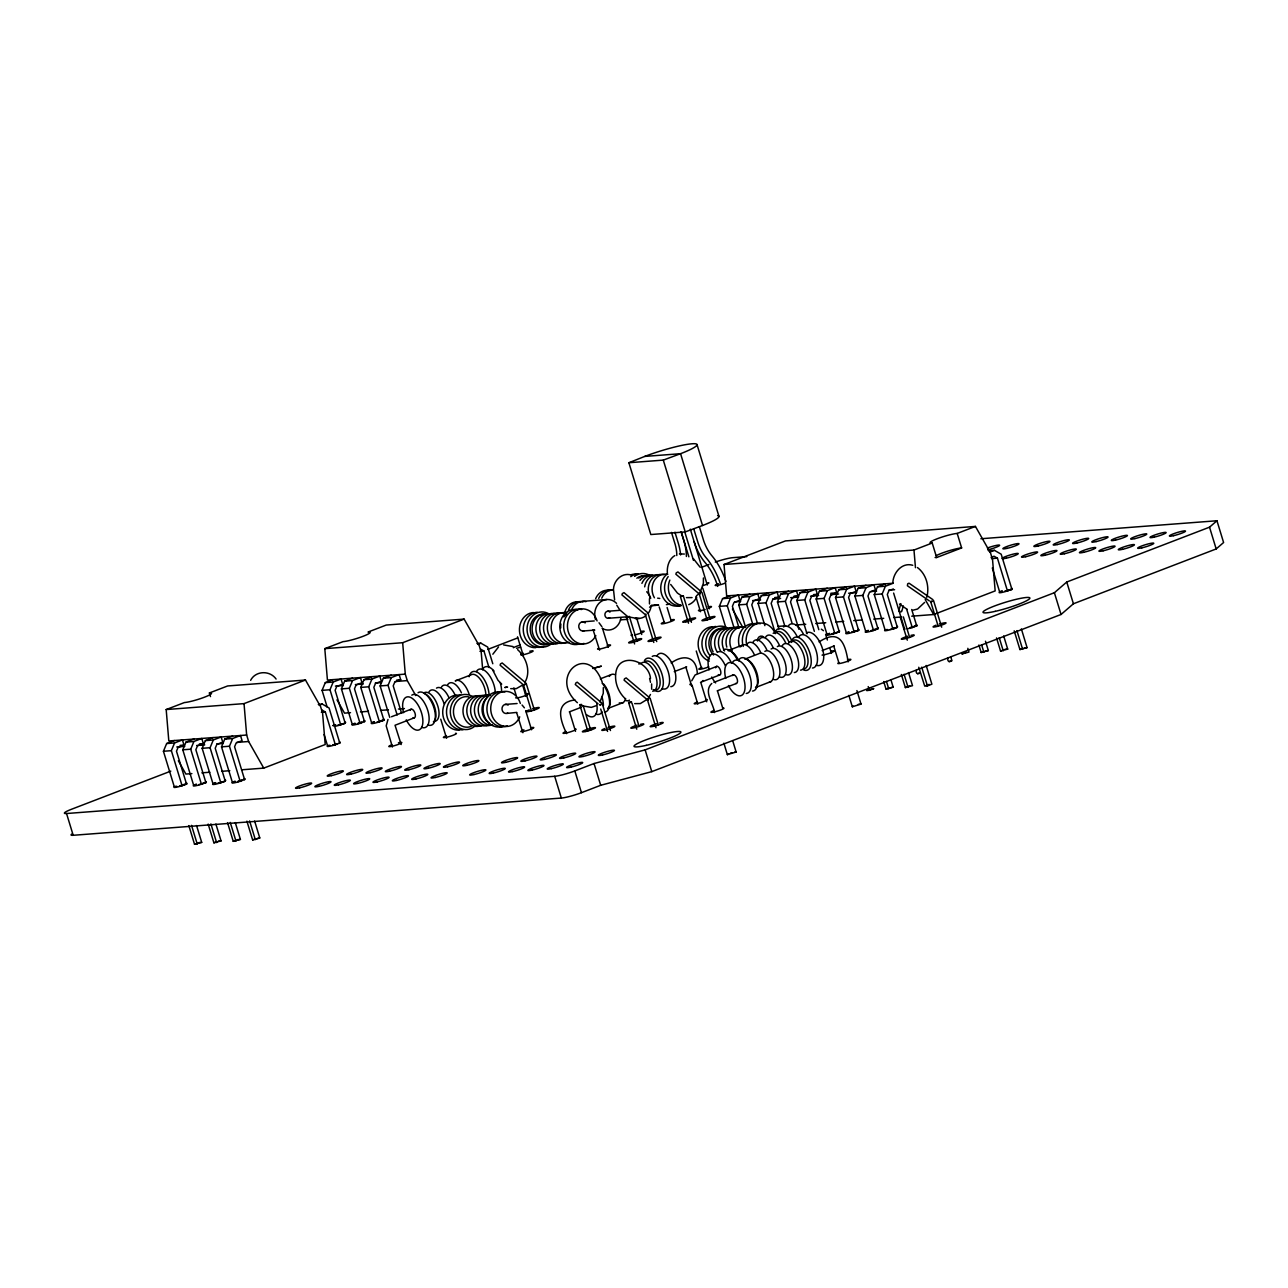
<?xml version="1.0" encoding="UTF-8"?>
<svg xmlns="http://www.w3.org/2000/svg" width="1288" height="1288" viewBox="0 0 1288 1288"><rect width="100%" height="100%" fill="white"/><g stroke="black" fill="none" stroke-linecap="round" stroke-linejoin="round"><path stroke-width="1.5" d="M507.585 687.084L504.816 687.518L506.876 687.164M683.316 596.054L680.563 596.489L683.3 595.716L691.447 622.329M892.826 582.981C893.067 572.951 901.922 561.987 912.757 565.287M926.797 597.31C929.63 586.764 926.41 574.255 917.459 567.557M613.523 588.745C613.974 580.63 621.38 573.096 629.8 574.673M615.696 674.01C617.58 651.309 648.878 659.794 650.504 678.486M703.345 583.657L700.028 592.416M691.72 680.821L695.101 674.976L716.836 666.331M898.654 611.092L900.875 603.621M901.713 611.462L903.355 605.94M523.588 684.653L524.812 684.733M176.794 786.26L174.186 786.469L163.431 751.274L166.651 743.546L174.492 740.536M182.123 785.857L171.352 750.663L174.572 742.951L182.429 739.94L184.007 745.092L178.098 747.362L176.488 751.226L186.567 784.151L179.515 786.066L182.477 784.923M196.162 784.795L193.554 784.988L182.783 749.793L186.019 742.081L193.86 739.054M201.475 784.392L190.721 749.197L193.941 741.469L201.781 738.459L203.359 743.627L197.467 745.881L195.857 749.745L205.919 782.669L198.867 784.585M215.515 783.313L212.906 783.506L202.152 748.312L205.372 740.6L213.212 737.589M220.844 782.911L210.073 747.716L213.309 739.988L221.15 736.978L222.727 742.146L216.835 744.416L215.225 748.264L225.287 781.204L218.236 783.104L225.287 781.204M234.883 781.832L232.275 782.041L221.52 746.847L224.74 739.119L232.581 736.108M240.196 781.43L229.441 746.235L232.661 738.523L240.502 735.512L242.08 740.664L236.187 742.935L234.577 746.799L244.639 779.723L237.588 781.639L242.047 779.916M327.152 707.032L322.064 690.352L325.284 682.64L333.125 679.629M340.74 724.951L329.986 689.756L333.206 682.028L341.046 679.018L342.64 684.186L336.732 686.456L335.122 690.304L345.2 723.244L338.148 725.144L345.2 723.244M354.796 723.872L352.188 724.081L341.417 688.887L344.637 681.159L352.493 678.148M360.109 723.47L349.354 688.275L352.574 680.563L360.415 677.536L361.992 682.704L356.1 684.975L354.49 688.839L364.552 721.763L357.501 723.663L361.944 721.956M374.148 722.407L371.54 722.6L360.785 687.406L364.005 679.678L371.846 676.667M379.477 721.988L368.706 686.794L371.926 679.082L379.783 676.071L381.361 681.239L375.468 683.493L373.842 687.357L383.921 720.282L376.869 722.198M389.765 717.416L380.137 685.924L383.373 678.213L391.214 675.202M397.139 714.969L388.074 685.329L391.294 677.601L399.135 674.59L400.713 679.758L394.82 682.012L393.21 685.876L401.598 713.327M726.126 628.592L719.332 606.358L722.568 598.646L730.409 595.636M720.765 651.277A15.295 13.234 85.6 0 1 720.556 634.308A15.295 13.234 85.6 0 1 734.08 627.932L727.269 605.763L730.489 598.034L738.33 595.024L739.908 600.192L734.015 602.462L732.405 606.31L739.119 628.27M732.196 650.408A15.295 13.234 85.6 0 1 731.986 633.438A15.295 13.234 85.6 0 1 745.511 627.063L738.732 604.893L741.952 597.165L749.793 594.154M752.884 624.664L746.654 604.281L749.874 596.569L757.714 593.543L759.292 598.711L753.399 600.981L751.789 604.845L757.392 623.134M764.879 625.646L758.085 603.412L761.305 595.684L769.145 592.673M775.07 632.44L766.022 602.8L769.242 595.088L777.083 592.077L778.66 597.246L772.768 599.5L771.158 603.364L778.982 628.979M784.811 626.016L777.453 601.931L780.673 594.219L788.514 591.208M792.168 623.553L785.374 601.335L788.594 593.607L796.435 590.596L798.029 595.764L792.12 598.018L790.51 601.882L798.898 629.333M806.996 633.793L796.805 600.466L800.025 592.738L807.882 589.727M814.37 631.345L804.742 599.854L807.962 592.126L815.803 589.115L817.381 594.283L811.488 596.553L809.878 600.417L818.83 629.687M829.536 633.97L826.928 634.179L816.173 598.984L819.393 591.256L827.234 588.246M834.865 633.567L824.095 598.373L827.315 590.661L835.171 587.65L836.749 592.802L830.841 595.072L829.231 598.936L839.309 631.861L832.257 633.777L839.309 631.861M848.905 632.505L846.297 632.698L835.526 597.503L838.762 589.791L846.602 586.781M854.218 632.102L843.463 596.908L846.683 589.179L854.524 586.169L856.101 591.337L850.209 593.591L848.599 597.455L858.661 630.396L851.61 632.295L858.661 630.396M868.257 631.023L865.649 631.217L854.894 596.022L858.114 588.31L865.955 585.299M873.586 630.621L862.815 595.426L866.051 587.698L873.892 584.688L875.47 589.856L869.577 592.126L867.967 595.974L878.03 628.914L870.978 630.814L875.421 629.108M887.625 629.542L885.017 629.751L874.262 594.557L877.482 586.829L885.323 583.818M893.357 588.954L888.929 590.645L887.319 594.509L897.382 627.433L892.938 629.14L882.183 593.945L885.403 586.233L893.244 583.223L726.657 595.925L724.033 564.498L785.487 540.912L975.435 526.422L990.553 553.035L992.533 559.507L995.157 590.918L933.703 614.521L911.711 616.195M930.644 601.512C930.435 602.526 934.959 600.337 930.644 601.512L938.195 626.242M629.365 617.016L626.628 617.21L629.365 616.421L636.948 641.183M492.837 654.224L498.536 646.946M525.021 682.141C531.155 671.483 526.261 657.395 517.599 649.619M599.983 702.041L603.283 693.282L603.331 687.583M648.266 698.402L650.456 694.474M387.994 719.461L386.191 725.852L392.405 746.976M917.555 673.753C924.221 670.839 914.754 677.23 916.412 670.018M949.095 661.694C955.455 658.715 946.551 665.155 947.888 657.943M732.663 740.632L736.14 751.999L727.366 754.639L728.654 753.834M250.629 680.338C255.555 670.581 269.981 670.195 276.083 679.05M924.623 602.414L917.587 609.015L912.806 610.254M525.101 684.475L525.81 683.638L524.828 684.041M711.781 683.461C703.103 691.398 713.616 703.763 714.502 712.586M522.864 684.926L516.311 688.629L510.708 688.661M696.518 595.781L699.658 592.963M647.896 698.949L640.297 703.586L634.678 703.618M73.191 835.284L66.541 813.517L554.693 776.294A15.295 1.916 -17 0 0 574.802 770.916L594.042 763.526L645.127 749.874L1054.389 592.721L1066.754 582.015L1209.529 527.178L1216.951 520.755L1223.6 542.522L1216.178 548.946L1073.419 603.766L1061.054 614.473L651.776 771.641L600.691 785.294L581.452 792.684A15.295 1.916 -17 0 1 561.343 798.061L73.191 835.284A15.295 1.916 -17 0 1 71.709 834.077M631.426 702.507L628.802 702.475L631.506 701.767M674.864 555.531C668.746 559.25 666.717 566.978 667.409 573.74M600.804 704.955L599.564 704.955L600.852 704.198M648.492 699.915L647.381 699.642L648.428 699.143M853.123 706.066L852.318 706.758L861.028 704.117L856.906 690.577M645.916 614.006L646.045 614.795M628.882 462.73L644.741 456.419A35.935 4.508 -17 0 1 692.01 443.78A35.935 4.508 -17 0 1 680.563 453.698L663.288 460.106L628.882 462.73L650.826 534.536L685.248 531.928L702.524 525.504A35.935 4.508 -17 0 0 717.593 515.635M700.189 593.156L699.191 593.607L699.98 594.09M508.116 705.132A4.589 3.977 85.6 0 0 502.046 708.014A4.589 3.977 85.6 0 0 506.812 713.423L507.794 713.053M263.75 768.115L248.632 741.502L246.652 735.029L168.809 740.97L166.184 709.559L184.409 702.556A15.295 1.916 -17 0 0 204.518 697.178A15.295 1.916 -17 0 0 209.397 692.96L227.638 685.957L305.481 680.032L320.599 706.645L322.58 713.117L325.204 744.528L263.75 768.115L241.79 769.789M415.766 695.568L407.266 680.595L405.285 674.123L327.426 680.064L324.801 648.653L343.043 641.649A15.295 1.916 -17 0 0 363.152 636.272A15.295 1.916 -17 0 0 368.03 632.054L386.255 625.05L464.115 619.109L479.233 645.723L481.213 652.195L482.694 669.873M166.184 709.559L244.028 703.618L305.481 680.032M324.801 648.653L402.661 642.712L464.115 619.109M319.15 705.309L322.29 704.101L329.068 707.981L339.823 743.176L332.771 745.076L335.733 743.949M477.784 644.386L480.923 643.179L487.701 647.075L492.789 663.739M170.789 771.142L71.404 809.299A15.295 1.916 -17 0 0 66.541 813.517M487.669 649.458L517.663 637.93M701.429 567.38L708.931 564.498M391.52 716.74L411.13 709.205M410.309 710.155A4.589 2.222 69 0 1 414.35 711.652A4.589 2.222 69 0 1 414.382 717.786L395.03 725.257L401.196 744.544M724.033 564.498L913.981 550.024L932.222 543.021A15.295 1.916 -17 0 1 937.084 538.803A15.295 1.916 -17 0 1 957.193 533.425L975.435 526.422M600.321 678.84L610.721 674.832M638.832 664.044L641.955 662.853A15.295 7.406 69 0 1 655.19 674.236A15.295 7.406 69 0 1 652.646 691.221M935.104 557.511A15.295 1.916 -17 0 0 936.65 557.527L961.637 547.931L957.193 533.425M188.821 825.576L194.536 844.3L197.499 843.157M194.536 844.3L201.701 842.384L196.549 825.528M671.209 662.966C683.912 653.853 696.422 656.558 697.323 673.366M574.915 699.964C554.709 702.395 559.861 719.509 566.607 733.629M208.173 824.095L213.905 842.819L216.867 841.676M213.905 842.819L221.053 840.903L215.901 824.062M741.936 645.304L728.058 650.633A15.295 7.406 69 0 1 738.797 660.841M569.28 711.894L581.452 707.225M674.252 671.611L686.681 666.894M227.541 822.63L233.257 841.338L236.219 840.211M233.257 841.338L240.421 839.422L235.269 822.581M989.715 552.133L994.433 550.33L1001.195 554.21L1011.949 589.405L1004.898 591.321L1011.949 589.405M246.894 821.148L252.625 839.873L259.774 837.957L254.638 821.1M252.625 839.873L259.774 837.957M991.116 557.382L994.062 556.239L997.443 558.187L1007.506 591.111M623.247 702.556L607.63 708.561A15.295 7.406 69 0 0 603.621 684.025M700.495 682.366L719.606 675.025M713.906 682.35L733.516 674.815M819.104 641.923C839.084 628.721 845.105 642.068 848.132 661.903M717.175 690.851L736.285 683.509M822.147 650.585L834.286 645.868M891.811 628.769L894.79 627.626M912.661 626.725L909.698 627.868L916.75 625.952L911.711 609.498M771.142 681.513L755.525 687.518A15.295 7.406 69 0 0 756.249 671.177A15.295 7.406 69 0 0 744.834 659.15L758.616 653.789A15.295 7.406 69 0 1 771.85 665.188A15.295 7.406 69 0 1 769.306 682.157M966.258 652.275L961.814 653.982L968.979 652.066L967.835 648.315M869.352 690.32L873.795 688.613L866.647 690.529L869.352 690.32L868.209 686.585M883.713 681.561L885.999 689.048L893.164 687.132L890.877 679.645M978.896 645.014L981.182 652.501L984.145 651.358M885.999 689.048L893.164 687.132M981.182 652.501L988.347 650.585L985.481 641.231M901.359 674.477L905.367 687.583L909.811 685.876M996.542 637.93L1000.535 651.02L1003.513 649.893M905.367 687.583L912.516 685.667L908.523 672.561M1000.535 651.02L1007.699 649.12L1003.69 636.014M926.201 685.538L929.163 684.395M1014.203 630.83L1019.935 649.555L1022.897 648.411M918.763 667.264L924.72 686.101L927.44 685.892L931.884 684.186L926.169 665.461M1019.935 649.555L1027.083 647.639L1021.368 628.914M595.877 705.792L591.337 707.386L581.983 705.776M730.618 753.078L731.761 752.723M581.645 704.439L580.18 704.633L581.645 705.051M692.059 597.6L686.44 597.632M858.259 704.327L860.996 703.973M900.875 611.285L900.892 612.042M734.852 751.967L736.14 751.999M414.382 717.786L413.786 717.835A4.589 2.222 69 0 1 413.11 717.593M644.741 456.419L680.563 453.698L702.524 525.504M746.799 556.609L732.792 557.672A15.295 1.916 -17 0 0 715.259 562.099M980.876 538.754L1216.951 520.755M988.476 550.781L994.433 550.33M991.502 558.638L997.443 558.187M582.514 601.367L606.906 599.5M722.568 598.646L730.489 598.034M741.952 597.165L749.874 596.569M761.305 595.684L769.242 595.088M780.673 594.219L788.594 593.607M800.025 592.738L807.962 592.126M819.393 591.256L827.315 590.661M838.762 589.791L846.683 589.179M858.114 588.31L866.051 587.698M877.482 586.829L885.403 586.233M774.7 597.535L778.66 597.246M794.052 596.07L798.029 595.764M813.42 594.589L817.381 594.283M830.792 593.269L836.749 592.802M607.711 611.253L619.576 610.351M734.643 601.931L740.632 601.48M752.627 600.562L760.628 599.95M772.623 599.033L780.625 598.421M790.623 597.664L798.624 597.052M810.619 596.135L818.621 595.523M830.615 594.605L838.601 594.01M848.599 593.237L856.601 592.625M870.608 591.562L876.597 591.111M888.591 590.194L894.596 589.727M719.332 606.358L727.269 605.763M738.732 604.893L746.654 604.281M758.085 603.412L766.022 602.8M777.453 601.931L785.374 601.335M796.805 600.466L804.742 599.854M816.173 598.984L824.095 598.373M835.526 597.503L843.463 596.908M854.894 596.022L862.815 595.426M874.262 594.557L882.183 593.945M608.194 618.272L625.807 616.92M582.289 621.863L594.235 620.945M620.381 619.866L627.884 619.303M635.403 618.723L639.154 618.433M1002.193 591.514L999.585 591.723L992.307 567.944M583.11 630.991L594.782 630.106L593.076 629.735L599.596 650.166M476.963 643.485L480.923 643.179M777.743 626.419L785.744 625.807M795.743 625.034L805.741 624.278M815.739 623.521L825.737 622.748M835.735 621.991L843.721 621.38M853.719 620.623L861.72 620.011M873.715 619.093L883.713 618.337M893.711 617.564L901.713 616.952M479.973 651.342L483.95 651.036L488.973 667.506M914.142 626.161L916.75 625.952M890.33 629.349L892.938 629.14M325.284 682.64L333.206 682.028M344.637 681.159L352.574 680.563M364.005 679.678L371.926 679.082M383.373 678.213L391.294 677.601M396.752 680.064L400.713 679.758M335.395 686.069L343.381 685.458M355.359 684.556L363.345 683.944M375.323 683.026L381.312 682.576M395.287 681.513L407.266 680.595M322.064 690.352L329.986 689.756M341.417 688.887L349.354 688.275M360.785 687.406L368.706 686.794M380.137 685.924L388.074 685.329M985.626 650.794L988.347 650.585M1004.994 649.313L1007.699 649.12M1024.379 647.848L1027.083 647.639M318.329 704.407L322.29 704.101M321.34 712.248L325.317 711.958L335.379 744.883M350.513 712.683L344.524 713.149L336.973 699.835M360.495 711.926L368.481 711.314M380.459 710.396L388.445 709.801M398.427 709.028L404.416 708.577M505.121 704.423L517.084 703.522M381.312 720.491L383.921 720.282M332.819 725.547L335.427 725.353M506.812 713.423L516.697 712.409M166.651 743.546L174.572 742.951M186.019 742.081L193.941 741.469M205.372 740.6L213.309 739.988M224.74 739.119L232.661 738.523M180.03 745.398L184.007 745.092M199.399 743.917L203.359 743.627M176.762 746.992L184.748 746.38M196.726 745.462L204.712 744.85M216.69 743.949L222.679 743.482M236.654 742.419L248.632 741.502M163.431 751.274L171.352 750.663M182.783 749.793L190.721 749.197M202.152 748.312L210.073 747.716M221.52 746.847L229.441 746.235M330.066 745.285L327.458 745.494L324.093 734.514M191.88 773.605L185.891 774.056L178.34 760.757M201.862 772.848L209.847 772.236M221.826 771.319L229.811 770.707M183.959 784.36L186.567 784.151M203.311 782.879L205.919 782.669M198.98 842.594L201.701 842.384M218.348 841.112L221.053 840.903M237.7 839.631L240.421 839.422M679.42 553.921L684.363 554.049M637.447 618.481L628.109 616.855M503.672 644.95L513.01 646.56M657.637 598.163L659.794 598.453M907.251 609.433L899.459 604.056M821.325 629.172L823.467 630.701M480.553 649.104L483.95 651.036M321.92 710.01L325.317 711.958M681.594 595.861L677.456 593.092L670.694 584.462M627.659 616.566L619.802 609.916L616.759 605.183M932.818 599.58L909.054 583.206L907.702 583.738L907.412 585.766L929.373 600.916M701.558 591.9L677.923 571.936L676.248 572.886L675.878 574.207L699.223 593.929L707.16 619.898M647.623 612.621L623.988 592.641L622.313 593.591L621.943 594.911L645.288 614.634L653.789 642.471M649.796 697.887L626.161 677.923L624.471 678.856L624.116 680.177L647.462 699.899L655.962 727.736M525.81 682.93L502.175 662.966L500.501 663.9L500.13 665.22L523.475 684.942L531.413 710.912M601.818 703.023L577.233 682.189L575.978 682.833L575.269 684.491L598.051 703.812M599.033 622.764L601.882 626.676M522.059 705.003L524.393 707.82M693.346 558.606L700.109 567.219M625.694 699.078C618.836 692.944 614.923 683.654 615.632 674.461M577.394 702.717C547.964 676.86 587.553 641.263 602.204 682.125M501.708 684.121L497.989 680.241L492.789 670.211M516.649 712.618L522.896 732.711M925.203 599.548L933.703 614.521M732.421 609.047L742.806 627.337M659.182 606.922L664.56 623.215M702.797 588.23L709.221 608.87M1209.529 527.178L1216.178 548.946M1066.754 582.015L1073.419 603.766M1054.389 592.721L1061.054 614.473M1016.924 630.621L1022.64 649.345M999.246 637.721L1003.255 650.826M981.601 644.805L983.887 652.292M932.222 543.021L936.65 557.527M933.51 600.466L941.689 627.208M950.818 657.041L951.961 660.776M906.639 609.144L912.307 627.659M921.709 667.168L927.44 685.892M903.371 616.92L909.65 637.431M893.614 593.076L904.369 628.27M900.457 617.821L907.299 640.184M904.063 674.268L908.072 687.373M886.434 681.352L888.72 688.839M833.771 646.093L838.987 663.143M848.84 695.375L852.318 706.758M825.608 634.276L827.363 640.023M829.697 647.671L831.452 653.402M697.033 444.618L718.978 516.424M699.368 526.728L703.763 541.008A25.052 12.123 69 0 0 711.346 555.112L712.489 556.48A43.438 21.027 69 0 1 725.949 581.435M693.749 528.885L698.144 543.166A25.052 12.123 69 0 0 705.711 557.269L706.871 558.638A43.438 21.027 69 0 1 720.33 583.593M690.32 529.159L707.289 585.058M663.288 460.106L685.248 531.928M684.685 531.654L693.475 560.393M702.024 592.641L710.091 619.013M681.255 531.912L688.871 556.819M681.111 531.831L683.88 540.896A31.942 15.456 69 0 1 686.391 556.496M695.858 596.521L700.495 611.72M674.944 532.186L678.261 543.069A31.942 15.456 69 0 1 680.611 554.967M671.499 532.411L675.298 544.904A25.052 12.123 69 0 1 676.796 555.563M717.593 691.318L722.81 708.384M680.354 596.505L688.516 623.231M696.245 651.004L701.493 668.166M723.856 743.176L727.366 754.639M700.914 682.833L706.71 701.799M691.978 684.975L697.822 704.101M685.876 667.136L691.672 686.085M667.12 607.517L671.241 620.993M648.089 613.346L656.719 641.585M636.98 619.093L641.698 634.485M626.419 617.21L634.582 643.936M650.263 698.611L658.329 724.983M631.973 703.103L639.106 726.448M645.127 749.874L651.776 771.641M628.592 702.475L636.755 729.201M602.478 628.238L608.306 647.333M602.317 703.828L610.48 730.538M600.723 709.06L607.566 731.423M583.319 705.985L590.709 730.135M579.729 704.665L587.779 731.037M594.042 763.526L600.691 785.294M569.699 712.361L575.495 731.326M574.802 770.916L581.452 792.684M517.534 636.803L523.363 655.882M526.277 683.654L534.343 710.026M554.693 776.294L561.343 798.061M522.542 684.846L526.035 696.309M525.697 710.702L531.542 729.765M513.88 687.905L516.198 695.488M440.738 719.187L446.566 738.266M249.614 820.939L255.33 839.663M209.397 692.96L210.508 696.599M230.246 822.42L235.978 841.128M210.894 823.885L216.609 842.61M191.526 825.366L197.257 844.091M614.601 599.902L613.458 589.179M913.981 550.024L915.462 567.686M402.661 642.712L405.285 674.123M244.028 703.618L246.652 735.029M703.393 577.958L703.409 583.223M651.631 683.944L651.648 689.193M649.458 598.662L649.474 603.927M608.113 727.414A6.875 0.869 -17 0 1 614.521 726.69A6.875 0.869 -17 0 1 604.169 730.216A6.875 0.869 -17 0 1 604.845 728.541M640.474 724.323A6.875 0.869 -17 0 1 641.666 725.434A6.875 0.869 -17 0 1 631.184 728.235A6.875 0.869 -17 0 1 637.158 725.208M659.826 722.842A6.875 0.869 -17 0 1 661.034 723.953A6.875 0.869 -17 0 1 650.553 726.754A6.875 0.869 -17 0 1 656.526 723.727M532.54 708.77A6.875 0.869 -17 0 1 538.931 708.046A6.875 0.869 -17 0 1 528.595 711.572A6.875 0.869 -17 0 1 529.271 709.881M939.371 624.052A6.875 0.869 -17 0 1 945.778 623.312A6.875 0.869 -17 0 1 935.426 626.837A6.875 0.869 -17 0 1 936.102 625.163M910.954 635.354A6.875 0.869 -17 0 1 912.162 636.449A6.875 0.869 -17 0 1 901.68 639.267A6.875 0.869 -17 0 1 907.638 636.24M670.935 619.963A6.875 0.869 -17 0 1 672.932 620.719A6.875 0.869 -17 0 1 662.837 623.778A6.875 0.869 -17 0 1 664.35 621.959M640.796 631.539A6.875 0.869 -17 0 1 643.42 631.973A6.875 0.869 -17 0 1 634.485 635.016M632.022 635.435A6.875 0.869 -17 0 1 631.861 634.582M186.068 783.152A6.875 0.869 -17 0 1 180.61 786.163A6.875 0.869 -17 0 1 174.669 786.614M205.436 781.671A6.875 0.869 -17 0 1 203.246 783.571A6.875 0.869 -17 0 1 194.198 785.986A6.875 0.869 -17 0 1 196.388 784.086M224.788 780.19A6.875 0.869 -17 0 1 222.599 782.09A6.875 0.869 -17 0 1 213.55 784.505A6.875 0.869 -17 0 1 215.74 782.605M244.157 778.709A6.875 0.869 -17 0 1 244.318 779.562M241.967 780.609A6.875 0.869 -17 0 1 232.919 783.04A6.875 0.869 -17 0 1 235.108 781.14M339.34 742.162A6.875 0.869 -17 0 1 339.501 743.015M337.15 744.062A6.875 0.869 -17 0 1 329.181 746.348A6.875 0.869 -17 0 1 327.941 745.639M344.701 722.23A6.875 0.869 -17 0 1 343.848 723.582A6.875 0.869 -17 0 1 335.927 726.126M333.302 725.691A6.875 0.869 -17 0 1 335.653 724.645M364.069 720.749A6.875 0.869 -17 0 1 364.23 721.602M361.88 722.649A6.875 0.869 -17 0 1 352.832 725.064A6.875 0.869 -17 0 1 355.021 723.18M383.422 719.284A6.875 0.869 -17 0 1 381.232 721.167A6.875 0.869 -17 0 1 372.184 723.598A6.875 0.869 -17 0 1 374.373 721.699M1011.289 588.407A6.875 0.869 -17 0 1 1009.1 590.307A6.875 0.869 -17 0 1 1000.052 592.738A6.875 0.869 -17 0 1 1002.241 590.838M838.665 630.862A6.875 0.869 -17 0 1 836.476 632.762A6.875 0.869 -17 0 1 827.427 635.177A6.875 0.869 -17 0 1 829.617 633.294M858.017 629.397A6.875 0.869 -17 0 1 855.828 631.281A6.875 0.869 -17 0 1 846.78 633.712A6.875 0.869 -17 0 1 848.969 631.812M877.386 627.916A6.875 0.869 -17 0 1 875.196 629.816A6.875 0.869 -17 0 1 866.148 632.231A6.875 0.869 -17 0 1 868.337 630.331M896.754 626.435A6.875 0.869 -17 0 1 891.28 629.446A6.875 0.869 -17 0 1 885.339 629.896M916.106 624.97A6.875 0.869 -17 0 1 915.253 626.306A6.875 0.869 -17 0 1 907.332 628.866M904.868 629.285A6.875 0.869 -17 0 1 904.707 628.431M520.594 647.172A8.404 1.047 -17 0 1 516.552 648.25M513.332 647.719A8.404 1.047 -17 0 1 520.207 645.079M987.413 548.028A8.404 1.047 -17 0 1 999.649 545.259A8.404 1.047 -17 0 1 987.751 549.831M725.144 583.158A6.875 0.869 -17 0 1 716.096 585.573A6.875 0.869 -17 0 1 718.285 583.673M707.965 582.74A6.875 0.869 -17 0 1 702.507 585.75M706.388 699.529A6.875 0.869 -17 0 1 704.198 701.429A6.875 0.869 -17 0 1 695.15 703.86A6.875 0.869 -17 0 1 697.339 701.96M830.824 651.229A6.875 0.869 -17 0 1 832.434 652.147A6.875 0.869 -17 0 1 822.05 655.125M723.067 708.03A6.875 0.869 -17 0 1 720.878 709.93A6.875 0.869 -17 0 1 711.829 712.345A6.875 0.869 -17 0 1 714.019 710.445M847.504 659.714A6.875 0.869 -17 0 1 850.128 660.148A6.875 0.869 -17 0 1 841.193 663.191A6.875 0.869 -17 0 1 838.569 662.756M708.754 666.91A6.875 0.869 -17 0 1 699.706 669.325A6.875 0.869 -17 0 1 701.896 667.442M575.173 729.072A6.875 0.869 -17 0 1 572.983 730.972A6.875 0.869 -17 0 1 563.935 733.387A6.875 0.869 -17 0 1 566.124 731.487M703.039 680.499A6.875 0.869 -17 0 1 702.234 681.191M690.835 684.653A6.875 0.869 -17 0 1 690.674 683.799M527.983 694.474A6.875 0.869 -17 0 1 520.658 697.13A6.875 0.869 -17 0 1 515.619 697.774M525.359 694.039A6.875 0.869 -17 0 1 527.822 693.62M398.443 742.774A6.875 0.869 -17 0 1 400.439 743.53A6.875 0.869 -17 0 1 390.361 746.589A6.875 0.869 -17 0 1 391.874 744.77M455.501 733.307A6.875 0.869 -17 0 1 453.312 735.207A6.875 0.869 -17 0 1 444.263 737.621A6.875 0.869 -17 0 1 446.453 735.738M530.479 727.833A6.875 0.869 -17 0 1 532.475 728.573A6.875 0.869 -17 0 1 522.397 731.648A6.875 0.869 -17 0 1 523.894 729.829M607.212 645.336A6.875 0.869 -17 0 1 609.852 645.755A6.875 0.869 -17 0 1 600.916 648.798A6.875 0.869 -17 0 1 598.276 648.379M529.771 651.229A6.875 0.869 -17 0 1 531.381 652.163A6.875 0.869 -17 0 1 520.996 655.125M520.835 654.272A6.875 0.869 -17 0 1 523.186 653.241M708.126 606.873A6.875 0.869 -17 0 1 708.4 608.355M705.132 609.466A6.875 0.869 -17 0 1 699.191 609.916M658.731 605.215A15.295 13.234 85.6 0 1 655.286 604.909M644.66 586.861A15.295 13.234 85.6 0 1 660.084 574.995M650.585 598.051A15.295 13.234 85.6 0 1 650.376 581.081A15.295 13.234 85.6 0 1 663.9 574.706M658.313 604.748A15.295 13.234 85.6 0 1 651.47 605.199M641.907 583.384A15.295 13.234 85.6 0 1 652.823 574.995M639.975 580.373A15.295 13.234 85.6 0 1 652.469 575.575M654.497 605.038A15.295 13.234 85.6 0 1 651.116 605.795M638.735 578.054A15.295 13.234 85.6 0 1 648.653 575.865M636.836 578.199A15.295 13.234 85.6 0 1 646.753 576.01M634.565 576.38A17.581 15.231 85.6 0 1 649.748 575.366M651.857 605.746A17.581 15.231 85.6 0 1 649.538 607.195M630.75 576.67A17.581 15.231 85.6 0 1 638.188 573.804M630.476 574.963A17.581 15.231 85.6 0 1 638.349 574.432M680.837 605.183A17.581 15.231 85.6 0 1 669.841 580.083M696.744 597.213A17.581 15.231 85.6 0 1 688.71 604.668M680.998 605.811A17.581 15.231 85.6 0 1 666.218 595.909A17.581 15.231 85.6 0 1 668.198 576.573M681.078 605.247A17.581 15.231 85.6 0 1 662.402 596.199A17.581 15.231 85.6 0 1 667.345 573.868M654.401 597.761A15.295 13.234 85.6 0 1 654.191 580.791A15.295 13.234 85.6 0 1 667.715 574.416M669.744 603.879A15.295 13.234 85.6 0 1 666.363 604.619M557.833 643.662A15.295 13.234 85.6 0 1 543.552 627.288A15.295 13.234 85.6 0 1 559.185 613.442M565.029 642.615A15.295 13.234 85.6 0 1 547.384 628.995A15.295 13.234 85.6 0 1 563.001 613.152M557.398 643.195A15.295 13.234 85.6 0 1 539.753 629.574A15.295 13.234 85.6 0 1 555.37 613.732M553.599 643.485A15.295 13.234 85.6 0 1 536.194 631.845A15.295 13.234 85.6 0 1 548.108 613.732M549.783 643.791A15.295 13.234 85.6 0 1 532.137 630.154A15.295 13.234 85.6 0 1 547.754 614.312M547.883 643.936A15.295 13.234 85.6 0 1 530.237 630.299A15.295 13.234 85.6 0 1 545.854 614.457M550.942 644.193A17.581 15.231 85.6 0 1 527.098 630.524A17.581 15.231 85.6 0 1 548.849 613.812M543.584 646.479A17.581 15.231 85.6 0 1 523.588 633.084A17.581 15.231 85.6 0 1 537.273 612.251M535.889 647.639A17.581 15.231 85.6 0 1 519.483 631.104A17.581 15.231 85.6 0 1 533.474 612.541M595.845 635.66A17.581 15.231 85.6 0 1 572.146 638.848A17.581 15.231 85.6 0 1 574.416 611.462A17.581 15.231 85.6 0 1 597.069 620.913M583.995 643.404A17.581 15.231 85.6 0 1 563.693 627.723A17.581 15.231 85.6 0 1 581.645 609.514M580.18 643.694A17.581 15.231 85.6 0 1 559.878 628.013A17.581 15.231 85.6 0 1 577.845 609.804M560.715 627.981A15.295 13.234 85.6 0 1 560.892 624.004M563.854 616.936A15.295 13.234 85.6 0 1 566.414 614.328M568.845 642.326A15.295 13.234 85.6 0 1 551.2 628.705A15.295 13.234 85.6 0 1 566.817 612.863M584.124 630.75A4.589 3.977 85.6 0 1 578.779 625.614A4.589 3.977 85.6 0 1 585.203 622.925M488.297 725.112A15.295 13.234 85.6 0 1 470.651 711.491A15.295 13.234 85.6 0 1 486.268 695.649M481.1 726.158A15.295 13.234 85.6 0 1 466.82 709.785A15.295 13.234 85.6 0 1 482.453 695.939M492.113 724.822A15.295 13.234 85.6 0 1 474.451 711.201A15.295 13.234 85.6 0 1 490.068 695.359M492.531 725.289A15.295 13.234 85.6 0 1 478.267 710.912A15.295 13.234 85.6 0 1 490.438 694.779M489.601 723.389A15.295 13.234 85.6 0 1 487.782 696.969M503.447 726.191A17.581 15.231 85.6 0 1 483.145 710.509A17.581 15.231 85.6 0 1 501.113 692.3M507.263 725.901A17.581 15.231 85.6 0 1 486.961 710.219A17.581 15.231 85.6 0 1 504.912 692.01M519.724 716.82A17.581 15.231 85.6 0 1 496.073 722.037A17.581 15.231 85.6 0 1 497.329 694.232A17.581 15.231 85.6 0 1 520.336 703.409M474.209 726.69A17.581 15.231 85.6 0 1 450.365 713.021A17.581 15.231 85.6 0 1 472.116 696.309M462.956 729.845A17.581 15.231 85.6 0 1 446.566 713.311A17.581 15.231 85.6 0 1 460.541 694.747M480.666 725.691A15.295 13.234 85.6 0 1 463.02 712.071A15.295 13.234 85.6 0 1 478.637 696.228M471.15 726.432A15.295 13.234 85.6 0 1 453.489 712.795A15.295 13.234 85.6 0 1 469.106 696.953M459.156 730.135A17.581 15.231 85.6 0 1 442.75 713.6A17.581 15.231 85.6 0 1 456.741 695.053M441.317 687.309A15.295 7.406 69 0 1 455.195 695.262M447.564 684.91A15.295 7.406 69 0 1 461.442 692.88M436.471 688.13A15.295 7.406 69 0 1 448.949 697.661M428.84 692.107A15.295 7.406 69 0 1 444.102 703.795M423.977 692.912A15.295 7.406 69 0 1 437.212 704.311A15.295 7.406 69 0 1 434.668 721.28M424.799 693.813A15.295 7.406 69 0 1 434.732 707.402A15.295 7.406 69 0 1 433.38 721.844M418.053 692.751A17.581 8.517 69 0 1 434.008 708.03A17.581 8.517 69 0 1 427.906 724.983M411.806 695.15A17.581 8.517 69 0 1 427.761 710.429A17.581 8.517 69 0 1 421.659 727.382M403.579 712.715A17.581 8.517 69 0 1 412.128 698.289A17.581 8.517 69 0 1 422.384 725.514A17.581 8.517 69 0 1 406.251 719.831M469.154 676.747A17.581 8.517 69 0 1 480.247 674.429A17.581 8.517 69 0 1 489.102 695.842M482.646 669.164A17.581 8.517 69 0 1 494.029 671.016M500.211 682.608A17.581 8.517 69 0 1 501.579 691.044M476.399 671.563A17.581 8.517 69 0 1 487.798 673.415A17.581 8.517 69 0 1 495.333 693.443M485.898 695.552A15.295 7.406 69 0 0 480.424 679.501A15.295 7.406 69 0 0 470.828 674.928L455.211 680.933A15.295 7.406 69 0 1 469.09 694.216M629.478 700.157A15.295 7.406 69 0 1 625.533 700.463M649.587 678.518A15.295 7.406 69 0 1 650.472 682.302M645.079 661.646A15.295 7.406 69 0 1 658.957 674.928A15.295 7.406 69 0 1 653.644 689.676M644.403 660.68A17.581 8.517 69 0 1 661.968 674.123A17.581 8.517 69 0 1 653.241 689.563M652.259 656.445A17.581 8.517 69 0 1 668.214 671.724A17.581 8.517 69 0 1 662.113 688.678M656.896 655.882A17.581 8.517 69 0 1 672.851 665.027A17.581 8.517 69 0 1 670.79 686.681M596.795 703.876A17.581 8.517 69 0 1 587.038 714.985M602.092 683.139A17.581 8.517 69 0 1 609.546 701.187A17.581 8.517 69 0 1 604.603 712.103M602.043 711.926A17.581 8.517 69 0 1 595.909 714.099M602.011 697.146A17.581 8.517 69 0 1 603.396 705.566M625.517 698.547A15.295 7.406 69 0 1 619.287 702.862M609.337 676.425A15.295 7.406 69 0 1 614.666 674.542M724.564 650.987A15.295 13.234 85.6 0 1 724.371 634.018A15.295 13.234 85.6 0 1 737.895 627.642M726.802 647.107A15.295 13.234 85.6 0 1 741.695 627.353M716.949 651.567A15.295 13.234 85.6 0 1 726.818 627.932M713.133 651.873A15.295 13.234 85.6 0 1 712.924 634.887A15.295 13.234 85.6 0 1 726.464 628.512M713.552 655.029A15.295 13.234 85.6 0 1 710.187 636.755A15.295 13.234 85.6 0 1 724.548 628.657M710.139 655.769A17.581 15.231 85.6 0 1 708.593 633.213A17.581 15.231 85.6 0 1 727.559 628.013M709.463 658.957A17.581 15.231 85.6 0 1 702.33 639.685A17.581 15.231 85.6 0 1 715.983 626.451M709.318 661.114A17.581 15.231 85.6 0 1 698.209 642.245A17.581 15.231 85.6 0 1 712.167 626.757M746.654 644.676A17.581 15.231 85.6 0 1 756.298 623.939A17.581 15.231 85.6 0 1 775.263 633.68M739.425 646.721A17.581 15.231 85.6 0 1 756.539 624.004M743.224 646.431A17.581 15.231 85.6 0 1 760.355 623.714M757.457 641.005A4.589 3.977 85.6 0 1 763.913 637.125M771.11 649.007A15.295 7.406 69 0 1 784.988 662.274A15.295 7.406 69 0 1 779.675 677.021M764.863 651.39A15.295 7.406 69 0 1 778.741 664.672A15.295 7.406 69 0 1 773.428 679.42M777.356 646.608A15.295 7.406 69 0 1 791.235 659.875A15.295 7.406 69 0 1 785.922 674.622M782.202 645.787A15.295 7.406 69 0 1 796.081 653.757A15.295 7.406 69 0 1 794.294 672.577M788.449 643.388A15.295 7.406 69 0 1 802.327 651.358A15.295 7.406 69 0 1 800.54 670.179M791.573 642.197A15.295 7.406 69 0 1 805.435 650.15A15.295 7.406 69 0 1 803.664 668.971M791.299 642.422A17.581 8.517 69 0 1 808.252 648.782A17.581 8.517 69 0 1 803.76 670.034M798.544 637.238A17.581 8.517 69 0 1 814.499 646.383A17.581 8.517 69 0 1 812.454 668.037M806.401 633.004A17.581 8.517 69 0 1 822.356 648.283A17.581 8.517 69 0 1 816.254 665.236M725.724 678.39A17.581 8.517 69 0 1 734.273 663.964A17.581 8.517 69 0 1 744.544 691.189A17.581 8.517 69 0 1 728.412 685.506M738.588 660.261A17.581 8.517 69 0 1 754.543 669.406A17.581 8.517 69 0 1 752.498 691.06M732.341 662.66A17.581 8.517 69 0 1 748.296 671.805A17.581 8.517 69 0 1 746.251 693.459M732.566 675.556A4.589 2.222 69 0 1 736.945 678.325A4.589 2.222 69 0 1 735.657 683.445M753.045 642.1A15.295 7.406 69 0 1 766.907 650.054M746.799 644.499A15.295 7.406 69 0 1 760.661 652.452M759.292 639.701A15.295 7.406 69 0 1 773.154 647.655M765.523 637.302A15.295 7.406 69 0 1 779.401 645.256M773.17 633.31A15.295 7.406 69 0 1 785.648 642.857M776.294 632.118A15.295 7.406 69 0 1 788.771 641.666M775.618 631.136A17.581 8.517 69 0 1 791.573 640.297M783.474 626.918A17.581 8.517 69 0 1 797.159 636.53M788.111 626.338A17.581 8.517 69 0 1 803.406 634.131M723.518 649.941A17.581 8.517 69 0 1 737.203 659.553M717.271 652.34A17.581 8.517 69 0 1 731.616 663.32M740.552 646.898A15.295 7.406 69 0 1 754.414 654.851M715.629 682.946A17.581 8.517 69 0 1 711.733 677.005M709.044 669.889A17.581 8.517 69 0 1 712.377 654.111A17.581 8.517 69 0 1 725.369 665.719M715.645 667.812A4.589 2.222 69 0 1 718.607 667.168A4.589 2.222 69 0 1 720.861 672.932A4.589 2.222 69 0 1 718.302 674.59M717.738 586.41A36.579 17.71 69 0 0 705.695 563.242A31.942 15.456 69 0 1 694.2 541.846M936.295 555.627A15.295 1.916 -17 0 1 961.637 547.931M571.598 609.755A15.295 13.234 85.6 0 1 585.976 601.657M620.993 617.854A15.295 13.234 85.6 0 1 602.269 628.415M595.475 619.56A15.295 13.234 85.6 0 1 600.433 601.995A15.295 13.234 85.6 0 1 616.549 603.348M609.691 617.693A3.51 3.043 85.6 0 1 605.601 616.936A3.51 3.043 85.6 0 1 605.811 612.202A3.51 3.043 85.6 0 1 609.932 612.138M568.555 609.981A15.295 13.234 85.6 0 1 582.917 601.882M564.434 613.99A15.295 13.234 85.6 0 1 579.874 602.124M601.738 598.179A15.295 13.234 85.6 0 1 612.653 589.791M645.61 615.954A15.295 13.234 85.6 0 1 635.692 618.143M646.705 591.772A15.295 13.234 85.6 0 1 650.585 598.389M651.132 606.278A15.295 13.234 85.6 0 1 648.186 613.346M598.695 598.405A15.295 13.234 85.6 0 1 613.056 590.323M595.636 598.646A15.295 13.234 85.6 0 1 610.013 590.548M592.834 668.456L601.222 666.218L592.834 668.456M646.286 745.35A24.472 3.059 -17 0 0 680.901 732.051A24.472 3.059 -17 0 0 645.304 740.101A24.472 3.059 -17 0 0 646.286 745.35M995.27 611.333A24.472 3.059 -17 0 0 1029.885 598.051A24.472 3.059 -17 0 0 994.288 606.085A24.472 3.059 -17 0 0 995.27 611.333M474.016 774.523A8.404 1.047 -17 0 0 485.914 769.95A8.404 1.047 -17 0 0 473.678 772.703A8.404 1.047 -17 0 0 474.016 774.523M493.385 773.042A8.404 1.047 -17 0 0 505.282 768.469A8.404 1.047 -17 0 0 493.046 771.238A8.404 1.047 -17 0 0 493.385 773.042M512.737 771.56A8.404 1.047 -17 0 0 524.635 766.988A8.404 1.047 -17 0 0 512.399 769.757A8.404 1.047 -17 0 0 512.737 771.56M532.105 770.079A8.404 1.047 -17 0 0 544.003 765.523A8.404 1.047 -17 0 0 531.767 768.276A8.404 1.047 -17 0 0 532.105 770.079M551.457 768.614A8.404 1.047 -17 0 0 563.355 764.042A8.404 1.047 -17 0 0 551.119 766.811A8.404 1.047 -17 0 0 551.457 768.614M570.826 767.133A8.404 1.047 -17 0 0 582.723 762.56A8.404 1.047 -17 0 0 570.487 765.33A8.404 1.047 -17 0 0 570.826 767.133M585.766 731.487A6.875 0.869 -17 0 0 595.491 727.752A6.875 0.869 -17 0 0 585.476 730.006A6.875 0.869 -17 0 0 585.766 731.487M685.924 621.814A6.875 0.869 -17 0 0 695.665 618.079A6.875 0.869 -17 0 0 685.651 620.349A6.875 0.869 -17 0 0 685.924 621.814M705.293 620.349A6.875 0.869 -17 0 0 715.033 616.598A6.875 0.869 -17 0 0 705.019 618.868A6.875 0.869 -17 0 0 705.293 620.349M631.989 642.535A6.875 0.869 -17 0 0 641.73 638.784A6.875 0.869 -17 0 0 631.716 641.054A6.875 0.869 -17 0 0 631.989 642.535M651.358 641.054A6.875 0.869 -17 0 0 661.098 637.319A6.875 0.869 -17 0 0 651.084 639.572A6.875 0.869 -17 0 0 651.358 641.054M505.749 762.335A8.404 1.047 -17 0 0 517.647 757.763A8.404 1.047 -17 0 0 505.411 760.532A8.404 1.047 -17 0 0 505.749 762.335M525.101 760.854A8.404 1.047 -17 0 0 536.999 756.281A8.404 1.047 -17 0 0 524.763 759.051A8.404 1.047 -17 0 0 525.101 760.854M544.47 759.373A8.404 1.047 -17 0 0 556.368 754.816A8.404 1.047 -17 0 0 544.132 757.569A8.404 1.047 -17 0 0 544.47 759.373M563.822 757.908A8.404 1.047 -17 0 0 575.72 753.335A8.404 1.047 -17 0 0 563.484 756.104A8.404 1.047 -17 0 0 563.822 757.908M583.19 756.426A8.404 1.047 -17 0 0 595.088 751.854A8.404 1.047 -17 0 0 582.852 754.623A8.404 1.047 -17 0 0 583.19 756.426M602.559 754.945A8.404 1.047 -17 0 0 614.457 750.389A8.404 1.047 -17 0 0 602.221 753.142A8.404 1.047 -17 0 0 602.559 754.945M1007.119 548.35A8.404 1.047 -17 0 0 1019.017 543.794A8.404 1.047 -17 0 0 1006.781 546.547A8.404 1.047 -17 0 0 1007.119 548.35M1038.096 545.999A8.404 1.047 -17 0 0 1049.994 541.427A8.404 1.047 -17 0 0 1037.758 544.196A8.404 1.047 -17 0 0 1038.096 545.999M1057.448 544.518A8.404 1.047 -17 0 0 1069.346 539.946A8.404 1.047 -17 0 0 1057.11 542.715A8.404 1.047 -17 0 0 1057.448 544.518M1076.816 543.037A8.404 1.047 -17 0 0 1088.714 538.465A8.404 1.047 -17 0 0 1076.478 541.234A8.404 1.047 -17 0 0 1076.816 543.037M1096.185 541.572A8.404 1.047 -17 0 0 1108.082 536.999A8.404 1.047 -17 0 0 1095.83 539.753A8.404 1.047 -17 0 0 1096.185 541.572M1115.537 540.091A8.404 1.047 -17 0 0 1127.435 535.518A8.404 1.047 -17 0 0 1115.199 538.287A8.404 1.047 -17 0 0 1115.537 540.091M1134.905 538.609A8.404 1.047 -17 0 0 1146.803 534.037A8.404 1.047 -17 0 0 1134.567 536.806A8.404 1.047 -17 0 0 1134.905 538.609M1154.257 537.128A8.404 1.047 -17 0 0 1166.155 532.572A8.404 1.047 -17 0 0 1153.919 535.325A8.404 1.047 -17 0 0 1154.257 537.128M1173.626 535.663A8.404 1.047 -17 0 0 1185.524 531.091A8.404 1.047 -17 0 0 1173.288 533.86A8.404 1.047 -17 0 0 1173.626 535.663M1006.363 558.171A8.404 1.047 -17 0 0 1018.261 553.615A8.404 1.047 -17 0 0 1006.025 556.368A8.404 1.047 -17 0 0 1006.363 558.171M1025.731 556.706A8.404 1.047 -17 0 0 1037.629 552.133A8.404 1.047 -17 0 0 1025.393 554.903A8.404 1.047 -17 0 0 1025.731 556.706M1045.083 555.225A8.404 1.047 -17 0 0 1056.981 550.652A8.404 1.047 -17 0 0 1044.745 553.421A8.404 1.047 -17 0 0 1045.083 555.225M1064.452 553.743A8.404 1.047 -17 0 0 1076.349 549.171A8.404 1.047 -17 0 0 1064.113 551.94A8.404 1.047 -17 0 0 1064.452 553.743M1083.82 552.278A8.404 1.047 -17 0 0 1095.718 547.706A8.404 1.047 -17 0 0 1083.466 550.459A8.404 1.047 -17 0 0 1083.82 552.278M1103.172 550.797A8.404 1.047 -17 0 0 1115.07 546.225A8.404 1.047 -17 0 0 1102.834 548.994A8.404 1.047 -17 0 0 1103.172 550.797M1122.54 549.316A8.404 1.047 -17 0 0 1134.438 544.744A8.404 1.047 -17 0 0 1122.202 547.513A8.404 1.047 -17 0 0 1122.54 549.316M1141.893 547.835A8.404 1.047 -17 0 0 1153.79 543.278A8.404 1.047 -17 0 0 1141.554 546.032A8.404 1.047 -17 0 0 1141.893 547.835M299.766 787.805A8.404 1.047 -17 0 0 311.664 783.233A8.404 1.047 -17 0 0 299.428 786.002A8.404 1.047 -17 0 0 299.766 787.805M319.118 786.324A8.404 1.047 -17 0 0 331.032 781.752A8.404 1.047 -17 0 0 318.78 784.521A8.404 1.047 -17 0 0 319.118 786.324M338.486 784.843A8.404 1.047 -17 0 0 350.384 780.287A8.404 1.047 -17 0 0 338.148 783.04A8.404 1.047 -17 0 0 338.486 784.843M357.855 783.378A8.404 1.047 -17 0 0 369.753 778.805A8.404 1.047 -17 0 0 357.517 781.575A8.404 1.047 -17 0 0 357.855 783.378M377.207 781.897A8.404 1.047 -17 0 0 389.105 777.324A8.404 1.047 -17 0 0 376.869 780.093A8.404 1.047 -17 0 0 377.207 781.897M396.575 780.415A8.404 1.047 -17 0 0 408.473 775.859A8.404 1.047 -17 0 0 396.237 778.612A8.404 1.047 -17 0 0 396.575 780.415M415.927 778.95A8.404 1.047 -17 0 0 427.825 774.378A8.404 1.047 -17 0 0 415.589 777.147A8.404 1.047 -17 0 0 415.927 778.95M435.296 777.469A8.404 1.047 -17 0 0 447.194 772.897A8.404 1.047 -17 0 0 434.958 775.666A8.404 1.047 -17 0 0 435.296 777.469M331.483 775.618A8.404 1.047 -17 0 0 343.397 771.045A8.404 1.047 -17 0 0 331.145 773.814A8.404 1.047 -17 0 0 331.483 775.618M350.851 774.136A8.404 1.047 -17 0 0 362.749 769.58A8.404 1.047 -17 0 0 350.513 772.333A8.404 1.047 -17 0 0 350.851 774.136M370.219 772.671A8.404 1.047 -17 0 0 382.117 768.099A8.404 1.047 -17 0 0 369.881 770.868A8.404 1.047 -17 0 0 370.219 772.671M389.572 771.19A8.404 1.047 -17 0 0 401.47 766.618A8.404 1.047 -17 0 0 389.234 769.387A8.404 1.047 -17 0 0 389.572 771.19M408.94 769.709A8.404 1.047 -17 0 0 420.838 765.153A8.404 1.047 -17 0 0 408.602 767.906A8.404 1.047 -17 0 0 408.94 769.709M428.292 768.244A8.404 1.047 -17 0 0 440.19 763.671A8.404 1.047 -17 0 0 427.954 766.424A8.404 1.047 -17 0 0 428.292 768.244M447.661 766.763A8.404 1.047 -17 0 0 459.558 762.19A8.404 1.047 -17 0 0 447.322 764.959A8.404 1.047 -17 0 0 447.661 766.763M467.029 765.281A8.404 1.047 -17 0 0 478.927 760.709A8.404 1.047 -17 0 0 466.675 763.478A8.404 1.047 -17 0 0 467.029 765.281"/></g></svg>
